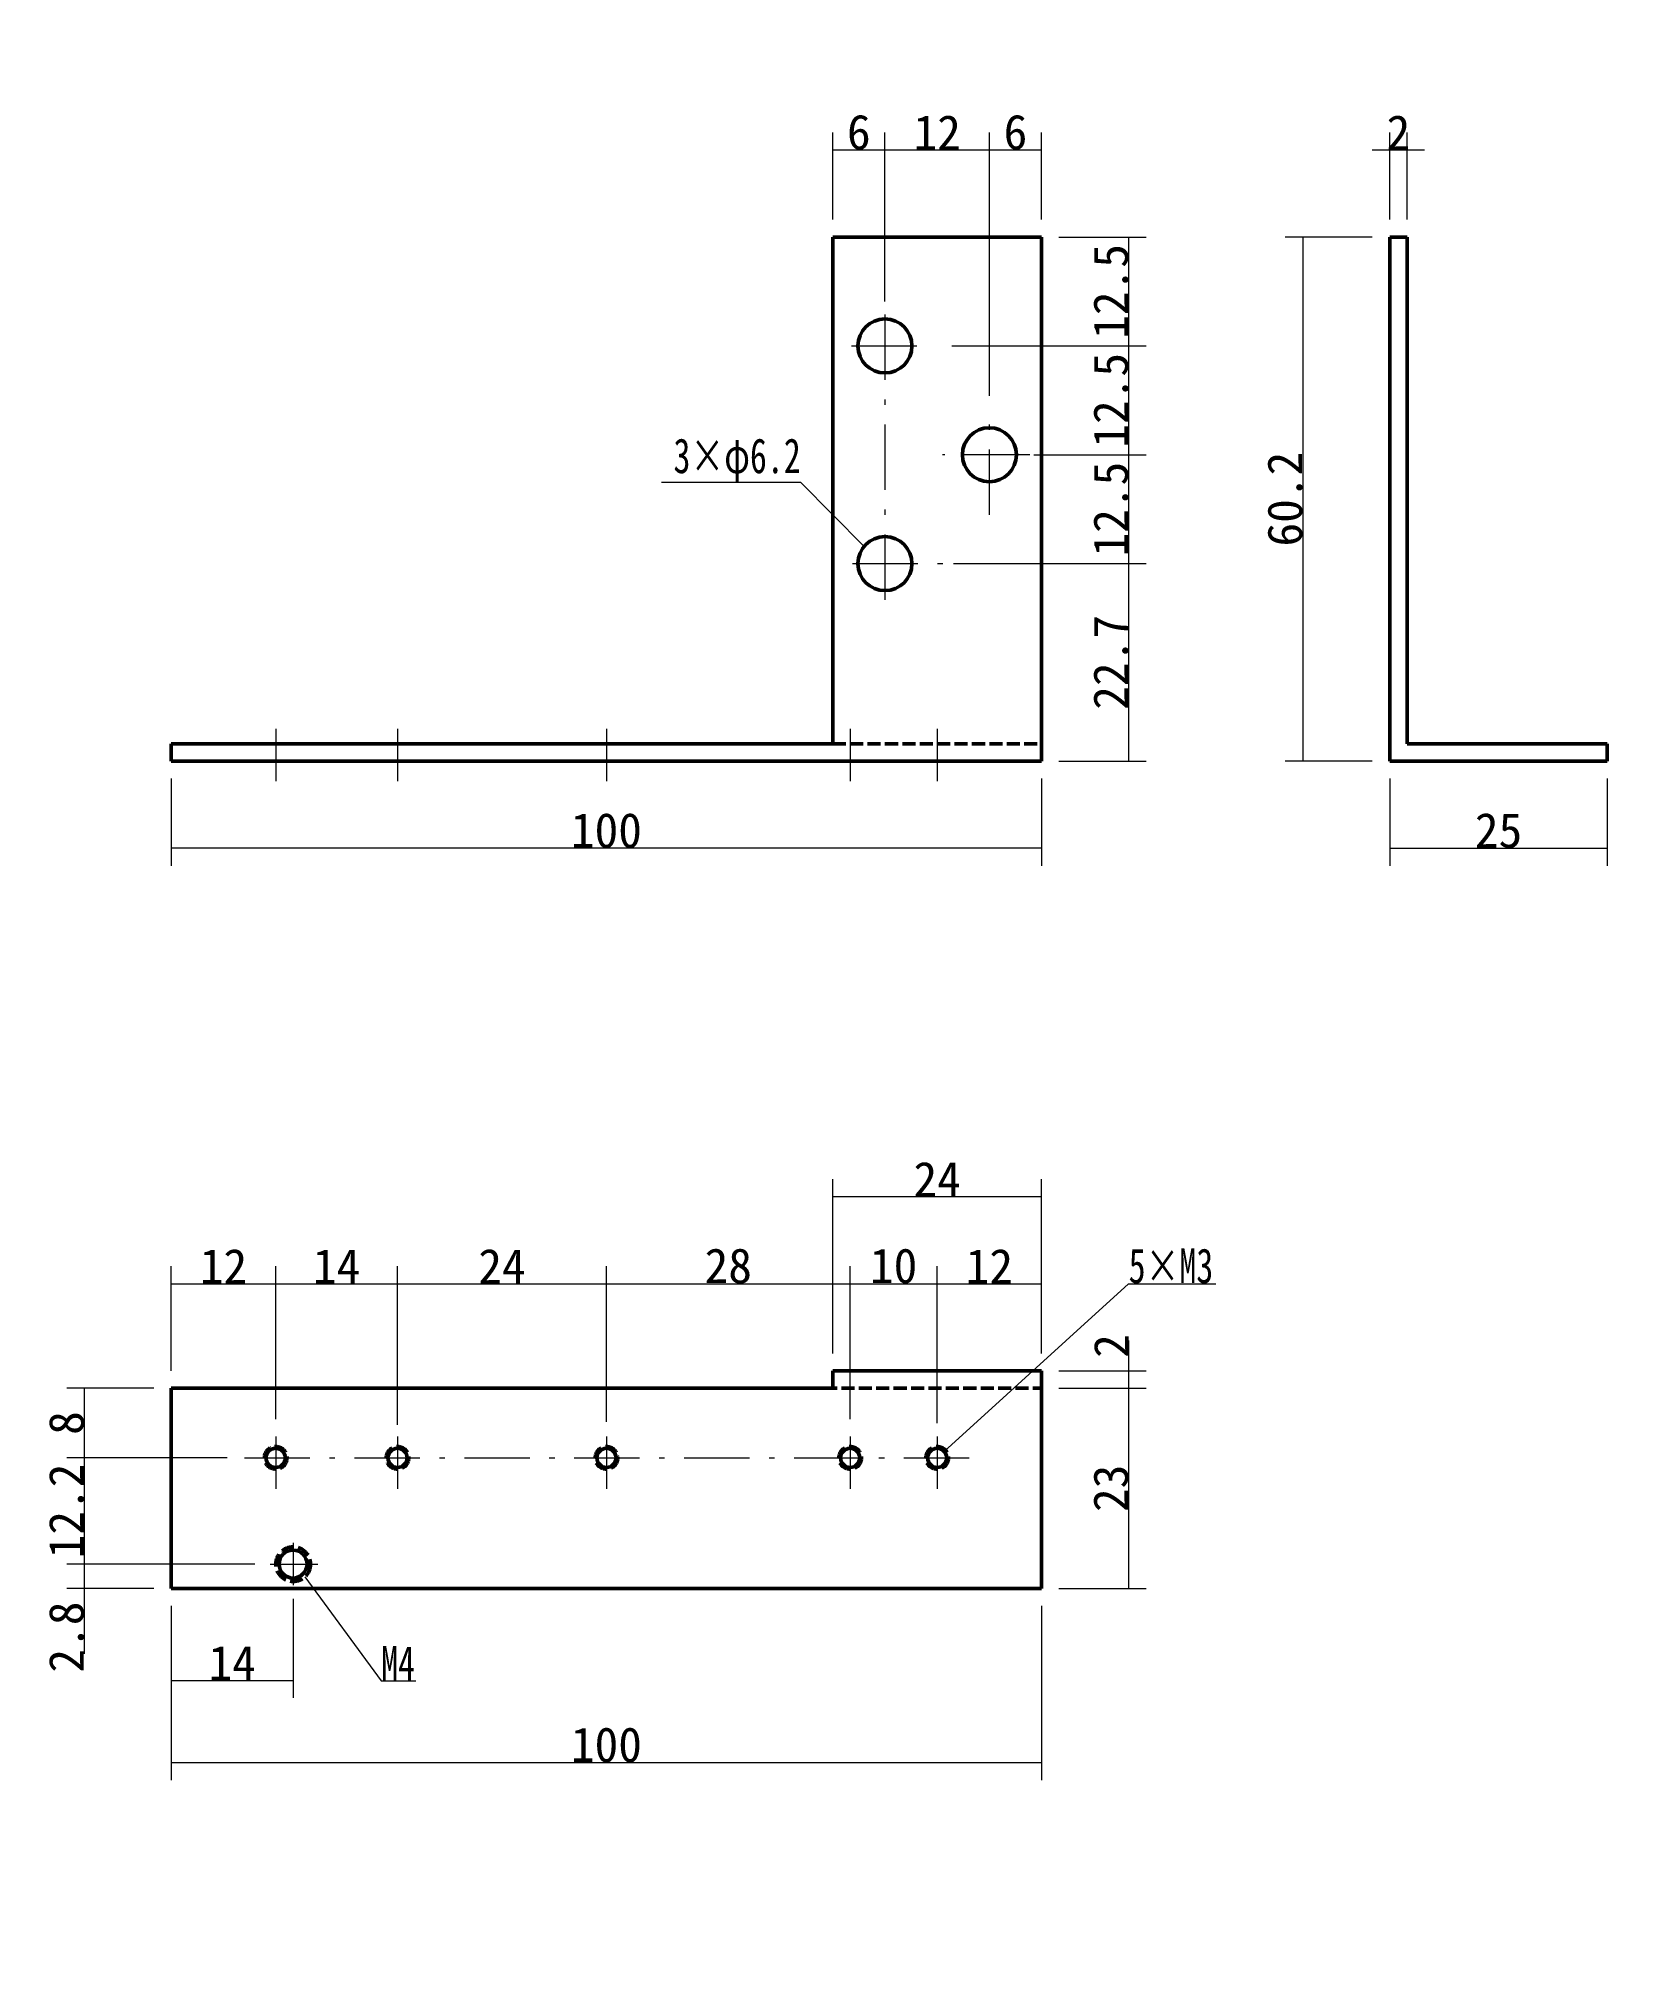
# Model space of a CAD drawing. Header units: millimetres. Extents: x 37 to 221, y 6 to 227.
import ezdxf

# ---------------------------------------------------------------- set-up
doc = ezdxf.new("R2010")
doc.units = ezdxf.units.MM
doc.header["$LTSCALE"] = 0.25
doc.linetypes.add('DASHDOT', pattern=[50.5, 30, -9, 2.5, -9])
doc.linetypes.add('DOT', pattern=[8, 6, -2])
doc.layers.add('1', color=7, linetype='Continuous', lineweight=9)
doc.layers.add('3', color=214, linetype='Continuous', lineweight=9)
doc.styles.get("Standard").update_dxf_attribs({"font": 'txt', "bigfont": 'bigfont'})
doc.styles.add('ＭＳ 明朝', font='')
doc.styles.get('ＭＳ 明朝').set_extended_font_data('ＭＳ 明朝')
doc.dimstyles.get("Standard").update_dxf_attribs({"dimtxt": 0.18, "dimasz": 0.18, "dimexe": 0.18, "dimexo": 0.0625, "dimgap": 0.09, "dimtad": 0, "dimtih": 1, "dimtoh": 1, "dimdec": 4, "dimzin": 0, "dimdsep": 46, "dimtxsty": 'Standard', "dimcen": 0.09, "dimadec": 0, "dimazin": 0, "dimtfac": 1, "dimtdec": 4, "dimtofl": 0, "dimtmove": 0, "dimatfit": 3, "dimfxl": 1, "dimtolj": 1, "dimtzin": 0, "dimarcsym": 0})

# ---------------------------------------------------------------- blocks, each defined once
blk = doc.blocks.new('_ARROWFILLED')
at = {"color": 0}
blk.add_solid([(0, 0), (-1, -0.17), (-1, 0.17), (0, 0)], dxfattribs=at)
blk = doc.blocks.new('Dim1')
at = {"layer": '1', "color": 7, "linetype": 'Continuous', "lineweight": 9}
for p, q in [((154.34, 204.66), (164.34, 204.66)), ((162.34, 204.66), (162.34, 192.16)), ((142.01, 192.16), (164.34, 192.16))]:
    blk.add_line(p, q, dxfattribs=at)
for p, rotation in [((162.34, 204.66), 89.99999999999991), ((162.34, 192.16), 269.9999999999998)]:
    blk.add_blockref('_ARROWFILLED', p, dxfattribs=dict(at, rotation=rotation))
at = {"layer": '1', "color": 7, "linetype": 'Continuous', "lineweight": 9, "insert": (162.34, 198.41), "char_height": 4, "width": 58.0952, "attachment_point": 8, "rotation": 90, "style": 'ＭＳ 明朝'}
blk.add_mtext('12.5', dxfattribs=at)
blk = doc.blocks.new('Dim2')
at = {"layer": '1', "color": 7, "linetype": 'Continuous', "lineweight": 9}
for p, q in [((142.01, 192.16), (164.34, 192.16)), ((162.34, 192.16), (162.34, 179.66)), ((151.44, 179.66), (164.34, 179.66))]:
    blk.add_line(p, q, dxfattribs=at)
for p, rotation in [((162.34, 192.16), 89.99999999999991), ((162.34, 179.66), 269.9999999999998)]:
    blk.add_blockref('_ARROWFILLED', p, dxfattribs=dict(at, rotation=rotation))
at = {"layer": '1', "color": 7, "linetype": 'Continuous', "lineweight": 9, "insert": (162.34, 185.91), "char_height": 4, "width": 58.0952, "attachment_point": 8, "rotation": 90, "style": 'ＭＳ 明朝'}
blk.add_mtext('12.5', dxfattribs=at)
blk = doc.blocks.new('Dim3')
at = {"layer": '1', "color": 7, "linetype": 'Continuous', "lineweight": 9}
for p, q in [((151.44, 179.66), (164.34, 179.66)), ((162.34, 179.66), (162.34, 167.16)), ((142.21, 167.16), (164.34, 167.16))]:
    blk.add_line(p, q, dxfattribs=at)
for p, rotation in [((162.34, 179.66), 89.99999999999991), ((162.34, 167.16), 269.9999999999998)]:
    blk.add_blockref('_ARROWFILLED', p, dxfattribs=dict(at, rotation=rotation))
at = {"layer": '1', "color": 7, "linetype": 'Continuous', "lineweight": 9, "insert": (162.34, 173.41), "char_height": 4, "width": 58.0952, "attachment_point": 8, "rotation": 90, "style": 'ＭＳ 明朝'}
blk.add_mtext('12.5', dxfattribs=at)
blk = doc.blocks.new('Dim4')
at = {"layer": '1', "color": 7, "linetype": 'Continuous', "lineweight": 9}
for p, q in [((190.34, 204.66), (180.34, 204.66)), ((182.34, 204.66), (182.34, 144.46)), ((190.34, 144.46), (180.34, 144.46))]:
    blk.add_line(p, q, dxfattribs=at)
for p, rotation in [((182.34, 204.66), 89.99999999999991), ((182.34, 144.46), 269.9999999999999)]:
    blk.add_blockref('_ARROWFILLED', p, dxfattribs=dict(at, rotation=rotation))
at = {"layer": '1', "color": 7, "linetype": 'Continuous', "lineweight": 9, "insert": (182.34, 174.56), "char_height": 4, "width": 60, "attachment_point": 8, "rotation": 90, "style": 'ＭＳ 明朝'}
blk.add_mtext('60.2', dxfattribs=at)
blk = doc.blocks.new('Dim5')
at = {"layer": '1', "color": 7, "linetype": 'Continuous', "lineweight": 9}
for p, q in [((142.51, 167.16), (164.34, 167.16)), ((162.34, 167.16), (162.34, 144.46)), ((154.34, 144.46), (164.34, 144.46))]:
    blk.add_line(p, q, dxfattribs=at)
for p, rotation in [((162.34, 167.16), 89.99999999999996), ((162.34, 144.46), 270)]:
    blk.add_blockref('_ARROWFILLED', p, dxfattribs=dict(at, rotation=rotation))
at = {"layer": '1', "color": 7, "linetype": 'Continuous', "lineweight": 9, "insert": (162.34, 155.81), "char_height": 4, "width": 60.9524, "attachment_point": 8, "rotation": 90, "style": 'ＭＳ 明朝'}
blk.add_mtext('22.7', dxfattribs=at)
blk = doc.blocks.new('Dim6')
at = {"layer": '1', "color": 7, "linetype": 'Continuous', "lineweight": 9}
for p, q in [((192.34, 206.66), (192.34, 216.66)), ((194.34, 206.66), (194.34, 216.66)), ((190.34, 214.66), (196.34, 214.66))]:
    blk.add_line(p, q, dxfattribs=at)
for p, rotation in [((192.34, 214.66), 359.9999999999997), ((194.34, 214.66), 179.9999999999995)]:
    blk.add_blockref('_ARROWFILLED', p, dxfattribs=dict(at, rotation=rotation))
at = {"layer": '1', "color": 7, "linetype": 'Continuous', "lineweight": 9, "insert": (193.34, 214.66), "char_height": 4, "width": 13.3333, "attachment_point": 8, "style": 'ＭＳ 明朝'}
blk.add_mtext('2', dxfattribs=at)
blk = doc.blocks.new('Dim7')
at = {"layer": '1', "color": 7, "linetype": 'Continuous', "lineweight": 9}
for p, q in [((128.34, 206.66), (128.34, 216.66)), ((134.34, 197.26), (134.34, 216.66)), ((128.34, 214.66), (134.34, 214.66))]:
    blk.add_line(p, q, dxfattribs=at)
for p, rotation in [((128.34, 214.66), 179.9999999999998), ((134.34, 214.66), 359.9999999999997)]:
    blk.add_blockref('_ARROWFILLED', p, dxfattribs=dict(at, rotation=rotation))
at = {"layer": '1', "color": 7, "linetype": 'Continuous', "lineweight": 9, "insert": (131.34, 214.66), "char_height": 4, "width": 12.381, "attachment_point": 8, "style": 'ＭＳ 明朝'}
blk.add_mtext('6', dxfattribs=at)
blk = doc.blocks.new('Dim8')
at = {"layer": '1', "color": 7, "linetype": 'Continuous', "lineweight": 9}
for p, q in [((134.34, 197.26), (134.34, 216.66)), ((146.34, 187.32), (146.34, 216.66)), ((134.34, 214.66), (146.34, 214.66))]:
    blk.add_line(p, q, dxfattribs=at)
for p, rotation in [((134.34, 214.66), 179.9999999999998), ((146.34, 214.66), 359.9999999999997)]:
    blk.add_blockref('_ARROWFILLED', p, dxfattribs=dict(at, rotation=rotation))
at = {"layer": '1', "color": 7, "linetype": 'Continuous', "lineweight": 9, "insert": (140.34, 214.66), "char_height": 4, "width": 29.5238, "attachment_point": 8, "style": 'ＭＳ 明朝'}
blk.add_mtext('12', dxfattribs=at)
blk = doc.blocks.new('Dim9')
at = {"layer": '1', "color": 7, "linetype": 'Continuous', "lineweight": 9}
for p, q in [((146.34, 186.44), (146.34, 216.66)), ((152.34, 206.66), (152.34, 216.66)), ((146.34, 214.66), (152.34, 214.66))]:
    blk.add_line(p, q, dxfattribs=at)
for p, rotation in [((146.34, 214.66), 179.9999999999998), ((152.34, 214.66), 359.9999999999997)]:
    blk.add_blockref('_ARROWFILLED', p, dxfattribs=dict(at, rotation=rotation))
at = {"layer": '1', "color": 7, "linetype": 'Continuous', "lineweight": 9, "insert": (149.34, 214.66), "char_height": 4, "width": 12.381, "attachment_point": 8, "style": 'ＭＳ 明朝'}
blk.add_mtext('6', dxfattribs=at)
blk = doc.blocks.new('Dim10')
at = {"layer": '1', "color": 7, "linetype": 'Continuous', "lineweight": 9}
for p, q in [((52.34, 142.46), (52.34, 132.46)), ((152.34, 142.46), (152.34, 132.46)), ((152.34, 134.46), (52.34, 134.46))]:
    blk.add_line(p, q, dxfattribs=at)
for p, rotation in [((52.34, 134.46), 179.9999999999998), ((152.34, 134.46), 359.9999999999997)]:
    blk.add_blockref('_ARROWFILLED', p, dxfattribs=dict(at, rotation=rotation))
at = {"layer": '1', "color": 7, "linetype": 'Continuous', "lineweight": 9, "insert": (102.34, 134.46), "char_height": 4, "width": 48.5714, "attachment_point": 8, "style": 'ＭＳ 明朝'}
blk.add_mtext('100', dxfattribs=at)
blk = doc.blocks.new('Dim11')
at = {"layer": '1', "color": 7, "linetype": 'Continuous', "lineweight": 9}
for p, q in [((52.34, 74.46), (52.34, 86.46)), ((64.34, 68.9), (64.34, 86.46)), ((52.34, 84.46), (64.34, 84.46))]:
    blk.add_line(p, q, dxfattribs=at)
for p, rotation in [((52.34, 84.46), 179.9999999999998), ((64.34, 84.46), 359.9999999999997)]:
    blk.add_blockref('_ARROWFILLED', p, dxfattribs=dict(at, rotation=rotation))
at = {"layer": '1', "color": 7, "linetype": 'Continuous', "lineweight": 9, "insert": (58.34, 84.46), "char_height": 4, "width": 29.5238, "attachment_point": 8, "style": 'ＭＳ 明朝'}
blk.add_mtext('12', dxfattribs=at)
blk = doc.blocks.new('Dim12')
at = {"layer": '1', "color": 7, "linetype": 'Continuous', "lineweight": 9}
for p, q in [((64.34, 68.9), (64.34, 86.46)), ((78.34, 68.25), (78.34, 86.46)), ((64.34, 84.46), (78.34, 84.46))]:
    blk.add_line(p, q, dxfattribs=at)
for p, rotation in [((64.34, 84.46), 179.9999999999998), ((78.34, 84.46), 359.9999999999997)]:
    blk.add_blockref('_ARROWFILLED', p, dxfattribs=dict(at, rotation=rotation))
at = {"layer": '1', "color": 7, "linetype": 'Continuous', "lineweight": 9, "insert": (71.34, 84.46), "char_height": 4, "width": 30.4762, "attachment_point": 8, "style": 'ＭＳ 明朝'}
blk.add_mtext('14', dxfattribs=at)
blk = doc.blocks.new('Dim13')
at = {"layer": '1', "color": 7, "linetype": 'Continuous', "lineweight": 9}
for p, q in [((78.34, 68.9), (78.34, 86.46)), ((102.34, 68.9), (102.34, 86.46)), ((78.34, 84.46), (102.34, 84.46))]:
    blk.add_line(p, q, dxfattribs=at)
for p, rotation in [((78.34, 84.46), 179.9999999999998), ((102.34, 84.46), 359.9999999999997)]:
    blk.add_blockref('_ARROWFILLED', p, dxfattribs=dict(at, rotation=rotation))
at = {"layer": '1', "color": 7, "linetype": 'Continuous', "lineweight": 9, "insert": (90.34, 84.46), "char_height": 4, "width": 33.3333, "attachment_point": 8, "style": 'ＭＳ 明朝'}
blk.add_mtext('24', dxfattribs=at)
blk = doc.blocks.new('Dim14')
at = {"layer": '1', "color": 7, "linetype": 'Continuous', "lineweight": 9}
for p, q in [((102.34, 68.58), (102.34, 86.46)), ((130.34, 68.9), (130.34, 86.46)), ((102.34, 84.46), (130.34, 84.46))]:
    blk.add_line(p, q, dxfattribs=at)
for p, rotation in [((102.34, 84.46), 179.9999999999998), ((130.34, 84.46), 359.9999999999997)]:
    blk.add_blockref('_ARROWFILLED', p, dxfattribs=dict(at, rotation=rotation))
at = {"layer": '1', "color": 7, "linetype": 'Continuous', "lineweight": 9, "insert": (116.34, 84.46), "char_height": 4, "width": 32.381, "attachment_point": 8, "style": 'ＭＳ 明朝'}
blk.add_mtext('28', dxfattribs=at)
blk = doc.blocks.new('Dim15')
at = {"layer": '1', "color": 7, "linetype": 'Continuous', "lineweight": 9}
for p, q in [((130.34, 68.9), (130.34, 86.46)), ((140.34, 68.44), (140.34, 86.46)), ((130.34, 84.46), (140.34, 84.46))]:
    blk.add_line(p, q, dxfattribs=at)
for p, rotation in [((130.34, 84.46), 179.9999999999998), ((140.34, 84.46), 359.9999999999997)]:
    blk.add_blockref('_ARROWFILLED', p, dxfattribs=dict(at, rotation=rotation))
at = {"layer": '1', "color": 7, "linetype": 'Continuous', "lineweight": 9, "insert": (135.34, 84.46), "char_height": 4, "width": 29.5238, "attachment_point": 8, "style": 'ＭＳ 明朝'}
blk.add_mtext('10', dxfattribs=at)
blk = doc.blocks.new('Dim16')
at = {"layer": '1', "color": 7, "linetype": 'Continuous', "lineweight": 9}
for p, q in [((140.34, 68.9), (140.34, 86.46)), ((152.34, 76.46), (152.34, 86.46)), ((140.34, 84.46), (152.34, 84.46))]:
    blk.add_line(p, q, dxfattribs=at)
for p, rotation in [((140.34, 84.46), 179.9999999999998), ((152.34, 84.46), 359.9999999999997)]:
    blk.add_blockref('_ARROWFILLED', p, dxfattribs=dict(at, rotation=rotation))
at = {"layer": '1', "color": 7, "linetype": 'Continuous', "lineweight": 9, "insert": (146.34, 84.46), "char_height": 4, "width": 29.5238, "attachment_point": 8, "style": 'ＭＳ 明朝'}
blk.add_mtext('12', dxfattribs=at)
blk = doc.blocks.new('Dim17')
at = {"layer": '1', "color": 7, "linetype": 'Continuous', "lineweight": 9}
for p, q in [((128.34, 76.46), (128.34, 96.46)), ((152.34, 76.46), (152.34, 96.46)), ((128.34, 94.46), (152.34, 94.46))]:
    blk.add_line(p, q, dxfattribs=at)
for p, rotation in [((128.34, 94.46), 179.9999999999998), ((152.34, 94.46), 359.9999999999997)]:
    blk.add_blockref('_ARROWFILLED', p, dxfattribs=dict(at, rotation=rotation))
at = {"layer": '1', "color": 7, "linetype": 'Continuous', "lineweight": 9, "insert": (140.34, 94.46), "char_height": 4, "width": 33.3333, "attachment_point": 8, "style": 'ＭＳ 明朝'}
blk.add_mtext('24', dxfattribs=at)
blk = doc.blocks.new('Dim18')
at = {"layer": '1', "color": 7, "linetype": 'Continuous', "lineweight": 9}
for p, q in [((162.34, 77.94), (162.34, 70.46)), ((154.34, 74.46), (164.34, 74.46)), ((154.34, 72.46), (164.34, 72.46))]:
    blk.add_line(p, q, dxfattribs=at)
for p, rotation in [((162.34, 74.46), 269.9999999999998), ((162.34, 72.46), 89.99999999999959)]:
    blk.add_blockref('_ARROWFILLED', p, dxfattribs=dict(at, rotation=rotation))
at = {"layer": '1', "color": 7, "linetype": 'Continuous', "lineweight": 9, "insert": (162.34, 75.94), "char_height": 4, "width": 13.3333, "attachment_point": 7, "rotation": 90, "style": 'ＭＳ 明朝'}
blk.add_mtext('2', dxfattribs=at)
blk = doc.blocks.new('Dim19')
at = {"layer": '1', "color": 7, "linetype": 'Continuous', "lineweight": 9}
for p, q in [((154.34, 72.46), (164.34, 72.46)), ((162.34, 72.46), (162.34, 49.46)), ((154.34, 49.46), (164.34, 49.46))]:
    blk.add_line(p, q, dxfattribs=at)
for p, rotation in [((162.34, 72.46), 89.99999999999996), ((162.34, 49.46), 269.9999999999999)]:
    blk.add_blockref('_ARROWFILLED', p, dxfattribs=dict(at, rotation=rotation))
at = {"layer": '1', "color": 7, "linetype": 'Continuous', "lineweight": 9, "insert": (162.34, 60.96), "char_height": 4, "width": 32.381, "attachment_point": 8, "rotation": 90, "style": 'ＭＳ 明朝'}
blk.add_mtext('23', dxfattribs=at)
blk = doc.blocks.new('Dim20')
at = {"layer": '1', "color": 7, "linetype": 'Continuous', "lineweight": 9}
for p, q in [((50.34, 72.46), (40.34, 72.46)), ((42.34, 72.46), (42.34, 64.46)), ((58.77, 64.46), (40.34, 64.46))]:
    blk.add_line(p, q, dxfattribs=at)
for p, rotation in [((42.34, 72.46), 89.99999999999991), ((42.34, 64.46), 269.9999999999999)]:
    blk.add_blockref('_ARROWFILLED', p, dxfattribs=dict(at, rotation=rotation))
at = {"layer": '1', "color": 7, "linetype": 'Continuous', "lineweight": 9, "insert": (42.34, 68.46), "char_height": 4, "width": 13.3333, "attachment_point": 8, "rotation": 90, "style": 'ＭＳ 明朝'}
blk.add_mtext('8', dxfattribs=at)
blk = doc.blocks.new('Dim21')
at = {"layer": '1', "color": 7, "linetype": 'Continuous', "lineweight": 9}
for p, q in [((58.77, 64.46), (40.34, 64.46)), ((42.34, 64.46), (42.34, 52.26)), ((61.93, 52.26), (40.34, 52.26))]:
    blk.add_line(p, q, dxfattribs=at)
for p, rotation in [((42.34, 64.46), 89.99999999999994), ((42.34, 52.26), 269.9999999999999)]:
    blk.add_blockref('_ARROWFILLED', p, dxfattribs=dict(at, rotation=rotation))
at = {"layer": '1', "color": 7, "linetype": 'Continuous', "lineweight": 9, "insert": (42.34, 58.36), "char_height": 4, "width": 58.0952, "attachment_point": 8, "rotation": 90, "style": 'ＭＳ 明朝'}
blk.add_mtext('12.2', dxfattribs=at)
blk = doc.blocks.new('Dim22')
at = {"layer": '1', "color": 7, "linetype": 'Continuous', "lineweight": 9}
for p, q in [((42.34, 54.26), (42.34, 41.96)), ((61.71, 52.26), (40.34, 52.26)), ((50.34, 49.46), (40.34, 49.46))]:
    blk.add_line(p, q, dxfattribs=at)
for p, rotation in [((42.34, 52.26), 269.9999999999998), ((42.34, 49.46), 89.99999999999959)]:
    blk.add_blockref('_ARROWFILLED', p, dxfattribs=dict(at, rotation=rotation))
at = {"layer": '1', "color": 7, "linetype": 'Continuous', "lineweight": 9, "insert": (42.34, 47.96), "char_height": 4, "width": 41.9048, "attachment_point": 9, "rotation": 90, "style": 'ＭＳ 明朝'}
blk.add_mtext('2.8', dxfattribs=at)
blk = doc.blocks.new('Dim23')
at = {"layer": '1', "color": 7, "linetype": 'Continuous', "lineweight": 9}
for p, q in [((52.34, 47.46), (52.34, 36.9)), ((66.34, 48.26), (66.34, 36.9)), ((52.34, 38.9), (66.34, 38.9))]:
    blk.add_line(p, q, dxfattribs=at)
for p, rotation in [((52.34, 38.9), 179.9999999999998), ((66.34, 38.9), 359.9999999999997)]:
    blk.add_blockref('_ARROWFILLED', p, dxfattribs=dict(at, rotation=rotation))
at = {"layer": '1', "color": 7, "linetype": 'Continuous', "lineweight": 9, "insert": (59.34, 38.9), "char_height": 4, "width": 30.4762, "attachment_point": 8, "style": 'ＭＳ 明朝'}
blk.add_mtext('14', dxfattribs=at)
blk = doc.blocks.new('Dim24')
at = {"layer": '1', "color": 7, "linetype": 'Continuous', "lineweight": 9}
for p, q in [((52.34, 47.46), (52.34, 27.46)), ((152.34, 47.46), (152.34, 27.46)), ((52.34, 29.46), (152.34, 29.46))]:
    blk.add_line(p, q, dxfattribs=at)
for p, rotation in [((52.34, 29.46), 179.9999999999998), ((152.34, 29.46), 359.9999999999997)]:
    blk.add_blockref('_ARROWFILLED', p, dxfattribs=dict(at, rotation=rotation))
at = {"layer": '1', "color": 7, "linetype": 'Continuous', "lineweight": 9, "insert": (102.34, 29.46), "char_height": 4, "width": 48.5714, "attachment_point": 8, "style": 'ＭＳ 明朝'}
blk.add_mtext('100', dxfattribs=at)
blk = doc.blocks.new('*G40')
at = {"layer": '3', "color": 214, "linetype": 'Continuous', "lineweight": 50}
for p, q in [((212.07, 146.46), (217.34, 146.46)), ((217.34, 146.46), (217.34, 144.46)), ((217.34, 144.46), (212.07, 144.46))]:
    blk.add_line(p, q, dxfattribs=at)
blk = doc.blocks.new('*G41')
at = {"layer": '3', "color": 214, "linetype": 'Continuous', "lineweight": 50}
for p, q in [((192.34, 144.46), (192.34, 204.66)), ((194.34, 146.46), (212.07, 146.46)), ((212.07, 144.46), (192.34, 144.46))]:
    blk.add_line(p, q, dxfattribs=at)
blk = doc.blocks.new('Dim25')
at = {"layer": '1', "color": 7, "linetype": 'Continuous', "lineweight": 9}
for p, q in [((192.34, 142.46), (192.34, 132.46)), ((217.34, 142.46), (217.34, 132.46)), ((192.34, 134.46), (217.34, 134.46))]:
    blk.add_line(p, q, dxfattribs=at)
for p, rotation in [((192.34, 134.46), 179.9999999999998), ((217.34, 134.46), 359.9999999999997)]:
    blk.add_blockref('_ARROWFILLED', p, dxfattribs=dict(at, rotation=rotation))
at = {"layer": '1', "color": 7, "linetype": 'Continuous', "lineweight": 9, "insert": (204.84, 134.46), "char_height": 4, "width": 32.381, "attachment_point": 8, "style": 'ＭＳ 明朝'}
blk.add_mtext('25', dxfattribs=at)

msp = doc.modelspace()

# ---------------------------------------------------------------- linework, layer by layer
at = {"layer": '1', "color": 7, "linetype": 'Continuous', "lineweight": 9}
for points in [[(131.959, 169.139), (124.662, 176.457), (108.662, 176.457)], [(141.149, 65.205), (162.343, 84.457), (172.343, 84.457)], [(67.707, 50.794), (76.459, 38.871), (80.459, 38.871)]]:
    msp.add_lwpolyline(points, dxfattribs=at)
at = {"layer": '3', "color": 214, "linetype": 'Continuous', "lineweight": 50}
for p, q in [((152.343, 204.657), (128.343, 204.657)), ((128.343, 204.657), (128.343, 146.457)), ((152.343, 144.457), (152.343, 204.657)), ((194.343, 204.657), (192.343, 204.657)), ((194.343, 146.457), (194.343, 204.657)), ((52.343, 146.457), (52.343, 144.457)), ((128.343, 146.457), (52.343, 146.457)), ((52.343, 144.457), (152.343, 144.457)), ((128.343, 74.457), (128.343, 72.457)), ((152.343, 74.457), (128.343, 74.457)), ((152.343, 49.457), (152.343, 74.457)), ((52.343, 72.457), (52.343, 49.457)), ((128.343, 72.457), (52.343, 72.457)), ((52.343, 49.457), (152.343, 49.457))]:
    msp.add_line(p, q, dxfattribs=at)
at = {"layer": '3', "color": 214, "linetype": 'DASHDOT', "lineweight": 9}
for p, q in [((134.343, 195.753), (134.343, 162.657)), ((130.507, 192.157), (140.011, 192.157)), ((146.343, 172.762), (146.343, 185.323)), ((150.988, 179.657), (140.956, 179.657)), ((130.618, 167.157), (141.311, 167.157)), ((64.343, 148.199), (64.343, 142.188)), ((78.343, 148.199), (78.343, 142.188)), ((102.343, 148.199), (102.343, 142.188)), ((130.343, 148.199), (130.343, 142.188)), ((140.343, 148.199), (140.343, 142.188)), ((64.343, 66.899), (64.343, 60.888)), ((78.343, 66.899), (78.343, 60.888)), ((102.343, 66.899), (102.343, 60.888)), ((130.343, 66.899), (130.343, 60.888)), ((140.343, 66.899), (140.343, 60.888)), ((60.773, 64.457), (145.557, 64.457)), ((66.343, 54.701), (66.343, 49.823)), ((63.71, 52.257), (69.189, 52.257))]:
    msp.add_line(p, q, dxfattribs=at)
at = {"layer": '3', "color": 214, "linetype": 'DOT', "lineweight": 50}
for p, q in [((128.343, 146.457), (152.343, 146.457)), ((127.343, 72.457), (152.343, 72.457))]:
    msp.add_line(p, q, dxfattribs=at)
at = {"layer": '3', "color": 214, "linetype": 'Continuous', "lineweight": 50}
for centre, radius in [((134.343, 192.157), 3.1), ((146.343, 179.657), 3.1), ((134.343, 167.157), 3.1), ((64.343, 64.457), 1.1), ((78.343, 64.457), 1.1), ((102.343, 64.457), 1.1), ((130.343, 64.457), 1.1), ((140.343, 64.457), 1.1), ((66.343, 52.257), 1.6)]:
    msp.add_circle(centre, radius, dxfattribs=at)
at = {"layer": '3', "color": 214, "linetype": 'DOT', "lineweight": 50}
for centre, radius in [((64.343, 64.457), 1.3), ((78.343, 64.457), 1.3), ((102.343, 64.457), 1.3), ((130.343, 64.457), 1.3), ((140.343, 64.457), 1.3), ((66.343, 52.257), 2)]:
    msp.add_circle(centre, radius, dxfattribs=at)

# ---------------------------------------------------------------- block references
for name in ['*G41', '*G40']:
    msp.add_blockref(name, (0, 0))
at = {"layer": '1', "color": 7, "linetype": 'Continuous', "lineweight": 9}
for p, rotation in [((131.959, 169.139), 314.9203671314316), ((141.149, 65.205), 222.2517743201325), ((67.707, 50.794), 126.2798178287587)]:
    msp.add_blockref('_ARROWFILLED', p, dxfattribs=dict(at, rotation=rotation))

# ---------------------------------------------------------------- texts
at = {"layer": '1', "color": 7, "linetype": 'Continuous', "lineweight": 9, "char_height": 4}
for s, insert, width, attachment_point in [('{\\fＭＳ 明朝;\\W0.714286;3×φ6.2}', (124.662, 176.457), 23.02138, 9), ('{\\fＭＳ 明朝;\\W0.714286;5×M3}', (162.343, 84.457), 14.11891, 7), ('{\\fＭＳ 明朝;\\W0.714286;M4}', (76.459, 38.871), 5.6817, 7)]:
    msp.add_mtext(s, dxfattribs=dict(at, insert=insert, width=width, attachment_point=attachment_point))

# ---------------------------------------------------------------- dimensions: what is measured, and where the dimension line sits
at = {"layer": '1', "color": 7, "linetype": 'Continuous', "lineweight": 9}
for base, p1, p2, picture, middle in [((162.343, 192.157), (152.343, 204.657), (140.011, 192.157), 'Dim1', (162.343, 198.407)), ((162.343, 179.657), (140.011, 192.157), (149.443, 179.657), 'Dim2', (162.343, 185.907)), ((182.343, 144.457), (192.343, 204.657), (192.343, 144.457), 'Dim4', (182.343, 174.557)), ((162.343, 167.157), (149.443, 179.657), (140.211, 167.157), 'Dim3', (162.343, 173.407)), ((162.343, 144.457), (140.515, 167.157), (152.343, 144.457), 'Dim5', (162.343, 155.807)), ((162.343, 72.457), (152.343, 74.457), (152.343, 72.457), 'Dim18', (162.343, 76.939)), ((42.343, 52.257), (60.773, 64.457), (63.934, 52.257), 'Dim21', (42.343, 58.357)), ((162.343, 49.457), (152.343, 72.457), (152.343, 49.457), 'Dim19', (162.343, 60.957)), ((42.343, 64.457), (52.343, 72.457), (60.773, 64.457), 'Dim20', (42.343, 68.457)), ((42.343, 49.457), (63.71, 52.257), (52.343, 49.457), 'Dim22', (42.343, 44.958))]:
    dim = msp.add_linear_dim(base=base, p1=p1, p2=p2, angle=270, dimstyle='Standard', override={"dimscale": 1, "dimtxt": 4, "dimasz": 1, "dimexe": 2, "dimexo": 2, "dimgap": 0, "dimtad": 1, "dimtih": 0, "dimtoh": 0, "dimdec": 2, "dimzin": 8, "dimtxsty": 'ＭＳ 明朝', "dimsah": 1, "dimse1": 0, "dimse2": 0, "dimtix": 0, "dimtofl": 1, "dimtmove": 1, "dimatfit": 2, "dimtzin": 8}, dxfattribs=at)
    dim.commit()
    dim.dimension.update_dxf_attribs({"geometry": picture, "text_midpoint": middle, "dimtype": 160, "text_rotation": 90})
for base, p1, p2, picture, middle in [((134.343, 214.657), (128.343, 204.657), (134.343, 195.257), 'Dim7', (131.343, 214.657)), ((146.343, 214.657), (134.343, 195.257), (146.343, 185.323), 'Dim8', (140.343, 214.657)), ((152.343, 214.657), (146.343, 184.443), (152.343, 204.657), 'Dim9', (149.343, 214.657)), ((194.343, 214.657), (192.343, 204.657), (194.343, 204.657), 'Dim6', (193.343, 214.657)), ((217.343, 134.457), (192.343, 144.457), (217.343, 144.457), 'Dim25', (204.843, 134.457)), ((152.343, 94.457), (128.343, 74.457), (152.343, 74.457), 'Dim17', (140.343, 94.457)), ((64.343, 84.457), (52.343, 72.457), (64.343, 66.899), 'Dim11', (58.343, 84.457)), ((78.343, 84.457), (64.343, 66.899), (78.343, 66.246), 'Dim12', (71.343, 84.457)), ((102.343, 84.457), (78.343, 66.899), (102.343, 66.899), 'Dim13', (90.343, 84.457)), ((130.343, 84.457), (102.343, 66.576), (130.343, 66.899), 'Dim14', (116.343, 84.457)), ((140.343, 84.457), (130.343, 66.899), (140.343, 66.444), 'Dim15', (135.343, 84.457)), ((152.343, 84.457), (140.343, 66.899), (152.343, 74.457), 'Dim16', (146.343, 84.457)), ((66.343, 38.899), (52.343, 49.457), (66.343, 50.257), 'Dim23', (59.343, 38.899)), ((152.343, 29.457), (52.343, 49.457), (152.343, 49.457), 'Dim24', (102.343, 29.457))]:
    dim = msp.add_linear_dim(base=base, p1=p1, p2=p2, dimstyle='Standard', override={"dimscale": 1, "dimtxt": 4, "dimasz": 1, "dimexe": 2, "dimexo": 2, "dimgap": 0, "dimtad": 1, "dimtih": 0, "dimtoh": 0, "dimdec": 2, "dimzin": 8, "dimtxsty": 'ＭＳ 明朝', "dimsah": 1, "dimse1": 0, "dimse2": 0, "dimtix": 0, "dimtofl": 1, "dimtmove": 1, "dimatfit": 2, "dimtzin": 8}, dxfattribs=at)
    dim.commit()
    dim.dimension.update_dxf_attribs({"geometry": picture, "text_midpoint": middle, "dimtype": 160})
dim = msp.add_linear_dim(base=(52.343, 134.457), p1=(152.343, 144.457), p2=(52.343, 144.457), angle=180, dimstyle='Standard', override={"dimscale": 1, "dimtxt": 4, "dimasz": 1, "dimexe": 2, "dimexo": 2, "dimgap": 0, "dimtad": 1, "dimtih": 0, "dimtoh": 0, "dimdec": 2, "dimzin": 8, "dimtxsty": 'ＭＳ 明朝', "dimsah": 1, "dimse1": 0, "dimse2": 0, "dimtix": 0, "dimtofl": 1, "dimtmove": 1, "dimatfit": 2, "dimtzin": 8}, dxfattribs=at)
dim.commit()
dim.dimension.update_dxf_attribs({"geometry": 'Dim10', "text_midpoint": (102.343, 134.457), "dimtype": 160})

doc.saveas('drawing.dxf')
